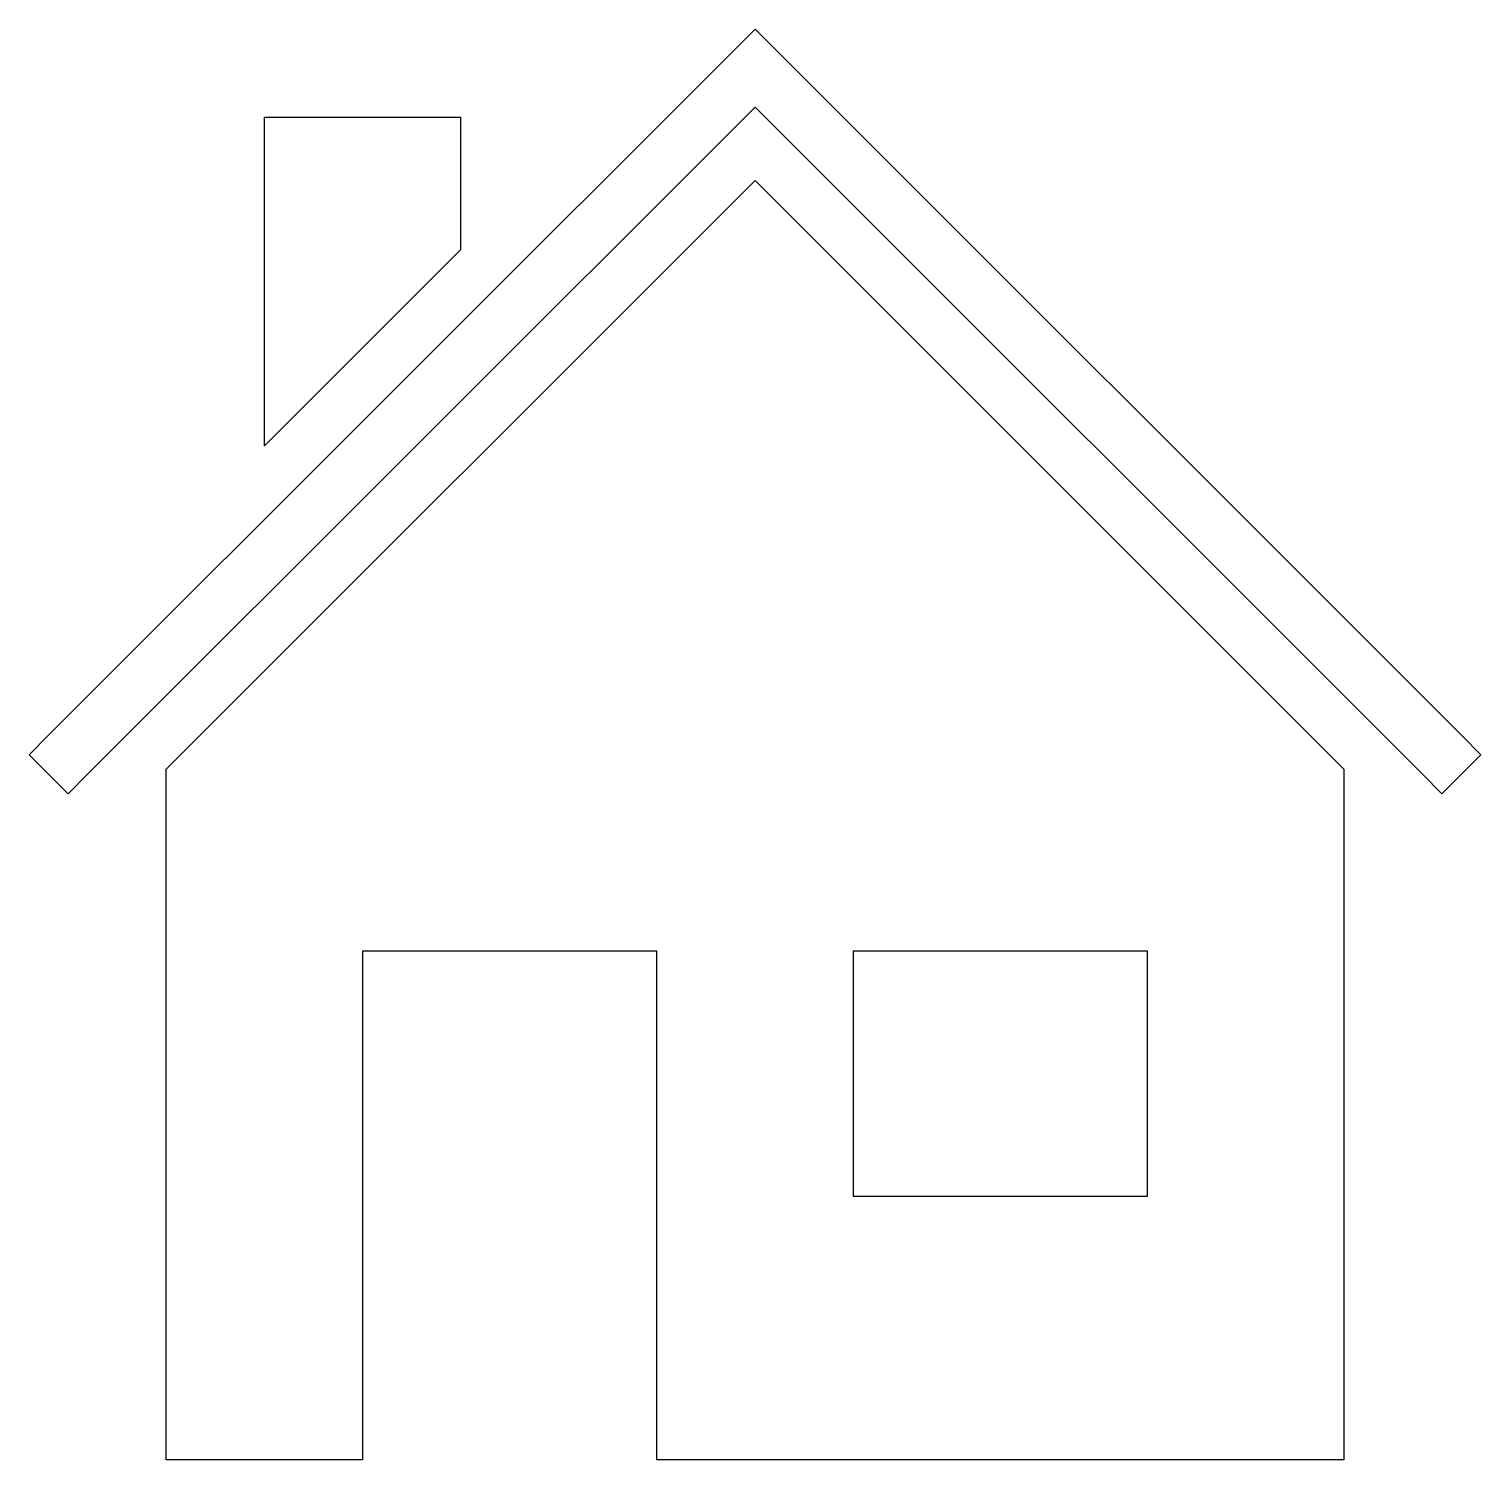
# Model space of a CAD drawing. Header units: centimetres. Extents: x -10 to 10, y -9.7 to 10.
import ezdxf

# ---------------------------------------------------------------- set-up
doc = ezdxf.new("R2010")
doc.units = ezdxf.units.CM
doc.header["$MEASUREMENT"] = 0
doc.layers.add('Layer 1', color=7, linetype='Continuous')

msp = doc.modelspace()

# ---------------------------------------------------------------- linework, layer by layer
at = {"layer": 'Layer 1'}
for points, knots in [([(0, 9.98242), (0, 9.98242), (-9.71394, 0.26827), (-9.71394, 0.26827), (-9.71394, 0.26827), (-9.71394, 0.26827), (-9.98242, 0), (-9.98242, 0), (-9.98242, 0), (-9.98242, 0), (-9.44563, -0.5368), (-9.44563, -0.5368), (-9.44563, -0.5368), (-9.44563, -0.5368), (-9.17732, -0.26832), (-9.17732, -0.26832), (-9.17732, -0.26832), (-9.17732, -0.26832), (0, 8.90895), (0, 8.90895), (0, 8.90895), (0, 8.90895), (9.17731, -0.26832), (9.17731, -0.26832), (9.17731, -0.26832), (9.17731, -0.26832), (9.44563, -0.5368), (9.44563, -0.5368), (9.44563, -0.5368), (9.44563, -0.5368), (9.98242, 0), (9.98242, 0), (9.98242, 0), (9.98242, 0), (9.71394, 0.26831), (9.71394, 0.26831), (9.71394, 0.26831), (9.71394, 0.26831), (0, 9.98242), (0, 9.98242)], [0, 0, 0, 0, 0.09090909, 0.09090909, 0.09090909, 0.09090909, 0.18181818, 0.18181818, 0.18181818, 0.18181818, 0.27272727, 0.27272727, 0.27272727, 0.27272727, 0.36363636, 0.36363636, 0.36363636, 0.36363636, 0.45454545, 0.45454545, 0.45454545, 0.45454545, 0.54545455, 0.54545455, 0.54545455, 0.54545455, 0.63636364, 0.63636364, 0.63636364, 0.63636364, 0.72727273, 0.72727273, 0.72727273, 0.72727273, 0.81818182, 0.81818182, 0.81818182, 0.81818182, 1, 1, 1, 1]), ([(-6.74688, 8.77094), (-6.74688, 8.77094), (-6.74688, 4.24746), (-6.74688, 4.24746), (-6.74688, 4.24746), (-6.74688, 4.24746), (-4.04813, 6.94629), (-4.04813, 6.94629), (-4.04813, 6.94629), (-4.04813, 6.94629), (-4.04813, 8.77094), (-4.04813, 8.77094), (-4.04813, 8.77094), (-4.04813, 8.77094), (-6.74688, 8.77094), (-6.74688, 8.77094)], [0, 0, 0, 0, 0.2, 0.2, 0.2, 0.2, 0.4, 0.4, 0.4, 0.4, 0.6, 0.6, 0.6, 0.6, 1, 1, 1, 1]), ([(0, 7.89692), (0, 7.89692), (-8.09625, -0.19933), (-8.09625, -0.19933), (-8.09625, -0.19933), (-8.09625, -0.19933), (-8.09625, -9.69863), (-8.09625, -9.69863), (-8.09625, -9.69863), (-8.09625, -9.69863), (-5.3975, -9.69863), (-5.3975, -9.69863), (-5.3975, -9.69863), (-5.3975, -9.69863), (-5.3975, -2.69875), (-5.3975, -2.69875), (-5.3975, -2.69875), (-5.3975, -2.69875), (-1.34938, -2.69875), (-1.34938, -2.69875), (-1.34938, -2.69875), (-1.34938, -2.69875), (-1.34938, -9.69863), (-1.34938, -9.69863), (-1.34938, -9.69863), (-1.34938, -9.69863), (8.09625, -9.69863), (8.09625, -9.69863), (8.09625, -9.69863), (8.09625, -9.69863), (8.09625, -0.19933), (8.09625, -0.19933), (8.09625, -0.19933), (8.09625, -0.19933), (0, 7.89692), (0, 7.89692)], [0, 0, 0, 0, 0.1, 0.1, 0.1, 0.1, 0.2, 0.2, 0.2, 0.2, 0.3, 0.3, 0.3, 0.3, 0.4, 0.4, 0.4, 0.4, 0.5, 0.5, 0.5, 0.5, 0.6, 0.6, 0.6, 0.6, 0.7, 0.7, 0.7, 0.7, 0.8, 0.8, 0.8, 0.8, 1, 1, 1, 1]), ([(1.34938, -2.69875), (1.34938, -2.69875), (5.3975, -2.69875), (5.3975, -2.69875), (5.3975, -2.69875), (5.3975, -2.69875), (5.3975, -6.07219), (5.3975, -6.07219), (5.3975, -6.07219), (5.3975, -6.07219), (1.34938, -6.07219), (1.34938, -6.07219), (1.34938, -6.07219), (1.34938, -6.07219), (1.34938, -2.69875), (1.34938, -2.69875)], [0, 0, 0, 0, 0.2, 0.2, 0.2, 0.2, 0.4, 0.4, 0.4, 0.4, 0.6, 0.6, 0.6, 0.6, 1, 1, 1, 1])]:
    msp.add_open_spline(points, degree=3, knots=knots, dxfattribs=at)

doc.saveas('drawing.dxf')
